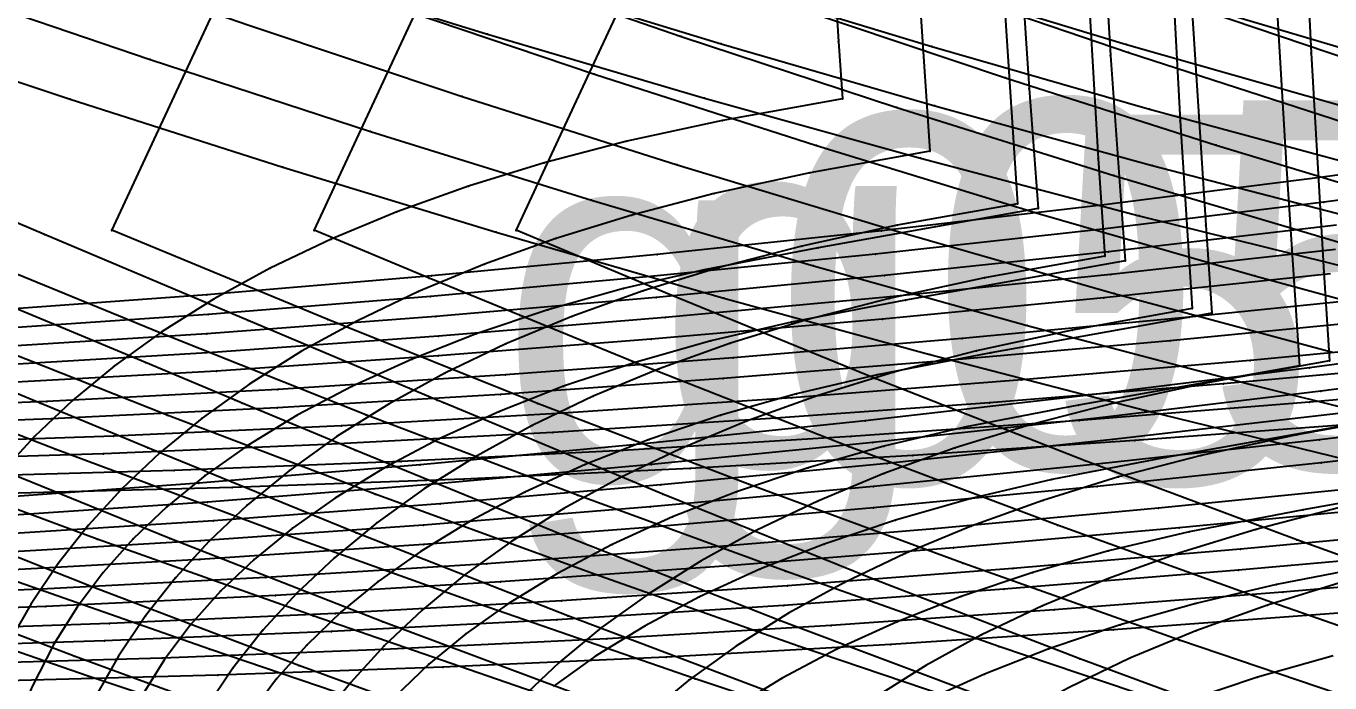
# Model space of a CAD drawing. Extents: x -2408 to 1029, y -526 to 2095.
# Drawn here: x -676.5 to -588, y 809.5 to 854.1 of the extents above; entities that cross this region are included whole.
import ezdxf

# ---------------------------------------------------------------- set-up
doc = ezdxf.new("R2010")
doc.units = 0
doc.layers.add('TEXT', color=7, linetype='Continuous')

# ---------------------------------------------------------------- blocks, each defined once
blk = doc.blocks.new(' -30')
at = {"layer": '1'}
for points in [[(-569.740519, 973.715217), (-583.957737, 978.779047), (-598.040026, 983.991041), (-612.121741, 989.420042), (-626.341554, 995.162423), (-640.271813, 1000.969188), (-641.211014, 1001.363602), (-641.658173, 1001.552505), (-654.491313, 1006.952368), (-668.314998, 1012.789888), (-682.332241, 1018.726726)], [(13.553322, 929.659705), (-1.822108, 927.580418), (-16.794361, 925.711826), (-31.978719, 923.97667), (-46.98648, 922.420731), (-62.169353, 920.997894), (-77.205471, 919.740092), (-92.200495, 918.670787), (-107.263969, 917.80739), (-122.337368, 917.127779), (-137.399432, 916.603183), (-153.063196, 916.222007), (-168.182684, 916.006579), (-184.046402, 915.898361), (-184.074268, 915.898438), (-199.938067, 916.004481), (-214.971179, 916.217039), (-230.058452, 916.580001), (-245.141658, 917.098852)], [(-94.92007, 495.218377), (-94.849239, 479.974435), (-94.527407, 465.687633), (-93.937497, 450.831002), (-93.098738, 435.516135), (-92.109499, 420.534611), (-91.504507, 412.391815), (-106.438525, 409.720329), (-114.166003, 408.231014), (-119.644224, 406.949512), (-124.775494, 405.499108), (-129.635597, 403.873403), (-133.993312, 402.168599), (-138.086996, 400.305998), (-141.794628, 398.349397), (-145.125894, 396.314435), (-148.042028, 394.254847), (-150.639704, 392.130974), (-152.916908, 389.96509), (-154.962279, 387.680287), (-156.728037, 385.329051), (-158.293209, 382.821793), (-159.78194, 379.938352), (-161.1035, 376.821743)]]:
    blk.add_lwpolyline(points, dxfattribs=at)
at = {"layer": '14'}
for points in [[(-569.19848, 986.9827), (-583.328373, 992.069288), (-597.67518, 997.436942), (-611.940886, 1003.014693), (-625.885646, 1008.720417), (-636.292, 1013.072281), (-636.292076, 1013.072281), (-636.295509, 1013.064804), (-630.680852, 1025.118075), (-624.11852, 1039.205766), (-617.238503, 1053.975449), (-617.238503, 1053.975449), (-612.923028, 1052.206039), (-598.88844, 1046.521615), (-584.771804, 1040.976659), (-570.602837, 1035.635222)], [(14.498732, 942.621702), (-0.757536, 940.527919), (-15.940118, 938.605887), (-30.87374, 936.874205), (-46.092948, 935.272004), (-61.414536, 933.816243), (-76.664402, 932.52245), (-91.927384, 931.415126), (-107.365219, 930.517209), (-122.837829, 929.817914), (-138.044634, 929.296394), (-153.318469, 928.91942), (-168.467914, 928.682897), (-184.047356, 928.598633), (-184.047356, 928.598633), (-199.59272, 928.680167), (-214.717166, 928.914504), (-229.973089, 929.289697), (-245.16976, 929.809888)], [(-107.59201, 483.699343), (-107.334268, 469.047236), (-106.777074, 453.55854), (-106.009624, 438.589179), (-105.05906, 423.721831), (-104.773865, 419.820175), (-112.92615, 418.352416), (-119.410509, 416.948304), (-125.016039, 415.490597), (-130.165454, 413.906458), (-135.017357, 412.164035), (-139.49255, 410.303017), (-143.626633, 408.325475), (-147.418247, 406.247763), (-150.941165, 404.038842), (-154.175671, 401.715027), (-157.04112, 399.354777), (-159.615963, 396.919506), (-161.901991, 394.426914)]]:
    blk.add_lwpolyline(points, dxfattribs=at)
at = {"layer": '2'}
for p in [(-636.295509, 1013.064804), (-104.773865, 419.820175), (-91.504507, 412.391815)]:
    blk.add_point(p, dxfattribs=at)
at = {"layer": '3'}
for p in [(-630.680852, 1025.118075), (-668.314998, 1012.789888), (-636.292076, 1013.072281), (-636.292, 1013.072281), (-625.885646, 1008.720417), (-654.491313, 1006.952368), (-611.940886, 1003.014693), (-641.658173, 1001.552505), (-641.211014, 1001.363602), (-640.271813, 1000.969188), (-597.67518, 997.436942), (-626.341554, 995.162423), (-583.328373, 992.069288), (-612.121741, 989.420042), (-598.040026, 983.991041), (-0.757536, 940.527919), (-15.940118, 938.605887), (-30.87374, 936.874205), (-46.092948, 935.272004), (-61.414536, 933.816243), (-76.664402, 932.52245), (-1.822108, 927.580418), (-16.794361, 925.711826), (-31.978719, 923.97667), (-46.98648, 922.420731), (-62.169353, 920.997894), (-77.205471, 919.740092), (-105.05906, 423.721831), (-92.109499, 420.534611), (-112.92615, 418.352416), (-119.410509, 416.948304), (-125.016039, 415.490597), (-130.165454, 413.906458), (-135.017357, 412.164035), (-139.49255, 410.303017), (-106.438525, 409.720329), (-143.626633, 408.325475), (-114.166003, 408.231014), (-147.418247, 406.247763), (-119.644224, 406.949512), (-124.775494, 405.499108), (-150.941165, 404.038842), (-129.635597, 403.873403), (-133.993312, 402.168599), (-154.175671, 401.715027), (-138.086996, 400.305998), (-157.04112, 399.354777), (-141.794628, 398.349397), (-159.615963, 396.919506), (-145.125894, 396.314435), (-148.042028, 394.254847), (-150.639704, 392.130974), (-152.916908, 389.96509), (-154.962279, 387.680287), (-156.728037, 385.329051), (-158.293209, 382.821793)]:
    blk.add_point(p, dxfattribs=at)
at = {"layer": '4'}
for p in [(-636.292076, 1013.072281), (-636.292, 1013.072281), (-641.658173, 1001.552505), (-641.211014, 1001.363602)]:
    blk.add_point(p, dxfattribs=at)
blk = doc.blocks.new(' -31')
at = {"layer": '1'}
for points in [[(-574.789409, 970.814433), (-589.384613, 975.878556), (-603.910771, 981.136811), (-618.413336, 986.593646), (-632.792547, 992.241055), (-647.2214, 998.153363), (-654.896774, 1001.350937), (-655.374374, 1001.552124), (-661.462179, 1004.089911), (-675.439672, 1009.920464)], [(14.022593, 927.325981), (-1.074514, 925.367278), (-16.06261, 923.572989), (-31.47287, 921.884902), (-46.493921, 920.393102), (-61.572107, 919.043186), (-76.619964, 917.846516), (-92.136863, 916.803973), (-107.210379, 916.000315), (-122.478068, 915.366588), (-137.565771, 914.888206), (-152.719418, 914.558583), (-168.281208, 914.372055), (-184.086952, 914.298553), (-184.086952, 914.298553), (-199.963252, 914.370587), (-215.375675, 914.554072), (-230.820305, 914.890663), (-246.261205, 915.384291)], [(-88.353528, 438.095688), (-87.433996, 422.815308), (-86.456261, 408.880959), (-101.359358, 406.214972), (-109.088737, 404.725221), (-114.56483, 403.444144), (-119.697359, 401.993329), (-124.556211, 400.367994), (-128.913954, 398.663132), (-133.007615, 396.800484), (-136.71525, 394.843833), (-140.046512, 392.80884), (-142.962624, 390.749188), (-145.56027, 388.625262), (-147.836956, 386.459832), (-149.88238, 384.174965), (-151.648182, 381.823658), (-153.213384, 379.316302)]]:
    blk.add_lwpolyline(points, dxfattribs=at)
at = {"layer": '14'}
for points in [[(-570.71022, 982.841463), (-585.017713, 987.808352), (-599.562903, 993.069454), (-613.740031, 998.398511), (-628.18245, 1004.075581), (-642.195981, 1009.819267), (-650.007172, 1013.071976), (-650.008011, 1013.072281), (-650.01152, 1013.064804), (-644.396845, 1025.118088), (-637.834502, 1039.205775), (-630.954475, 1053.975449), (-630.954475, 1053.975449), (-619.60841, 1049.367727), (-604.405046, 1043.328069), (-590.492016, 1038.00261), (-575.830816, 1032.625574)], [(14.229339, 940.172583), (-0.871421, 938.191961), (-15.893527, 936.374721), (-31.283849, 934.674336), (-46.339933, 933.166615), (-61.499473, 931.795298), (-76.583279, 930.582744), (-91.894587, 929.541931), (-106.931192, 928.727872), (-122.199121, 928.085378), (-137.775776, 927.593505), (-152.883698, 927.257584), (-168.372823, 927.050214), (-184.047356, 926.998444), (-184.047356, 926.998444), (-199.687344, 927.047208), (-215.150567, 927.252064), (-230.240265, 927.585927), (-245.805788, 928.076104)], [(-102.603046, 487.153104), (-102.402857, 471.839814), (-101.962557, 457.181413), (-101.253314, 441.500905), (-100.364637, 426.136454), (-99.693871, 416.315002), (-107.84615, 414.847221), (-114.330507, 413.443097), (-119.936035, 411.985387), (-125.085454, 410.401247), (-129.93736, 408.658831), (-134.41255, 406.797831), (-138.546636, 404.820276), (-142.338245, 402.742581), (-145.861162, 400.533666), (-149.095668, 398.209828), (-151.961116, 395.849567), (-154.535961, 393.414295), (-156.821994, 390.921702), (-158.856873, 388.344847), (-160.702593, 385.604184), (-162.403636, 382.62292)]]:
    blk.add_lwpolyline(points, dxfattribs=at)
at = {"layer": '2'}
for p in [(-650.01152, 1013.064804), (-99.693871, 416.315002), (-86.456261, 408.880959)]:
    blk.add_point(p, dxfattribs=at)
at = {"layer": '3'}
for p in [(-644.396845, 1025.118088), (-650.008011, 1013.072281), (-650.007172, 1013.071976), (-642.195981, 1009.819267), (-661.462179, 1004.089911), (-628.18245, 1004.075581), (-655.374374, 1001.552124), (-654.896774, 1001.350937), (-647.2214, 998.153363), (-613.740031, 998.398511), (-599.562903, 993.069454), (-632.792547, 992.241055), (-585.017713, 987.808352), (-618.413336, 986.593646), (-0.871421, 938.191961), (-15.893527, 936.374721), (-31.283849, 934.674336), (-46.339933, 933.166615), (-61.499473, 931.795298), (-76.583279, 930.582744), (-1.074514, 925.367278), (-16.06261, 923.572989), (-31.47287, 921.884902), (-46.493921, 920.393102), (-61.572107, 919.043186), (-76.619964, 917.846516), (-87.433996, 422.815308), (-107.84615, 414.847221), (-114.330507, 413.443097), (-119.936035, 411.985387), (-125.085454, 410.401247), (-129.93736, 408.658831), (-134.41255, 406.797831), (-101.359358, 406.214972), (-138.546636, 404.820276), (-109.088737, 404.725221), (-142.338245, 402.742581), (-114.56483, 403.444144), (-119.697359, 401.993329), (-145.861162, 400.533666), (-124.556211, 400.367994), (-149.095668, 398.209828), (-128.913954, 398.663132), (-133.007615, 396.800484), (-151.961116, 395.849567), (-136.71525, 394.843833), (-154.535961, 393.414295), (-140.046512, 392.80884), (-156.821994, 390.921702), (-142.962624, 390.749188), (-145.56027, 388.625262), (-158.856873, 388.344847), (-147.836956, 386.459832), (-160.702593, 385.604184), (-149.88238, 384.174965), (-151.648182, 381.823658)]:
    blk.add_point(p, dxfattribs=at)
at = {"layer": '4'}
for p in [(-650.008011, 1013.072281), (-650.007172, 1013.071976), (-655.374374, 1001.552124), (-654.896774, 1001.350937)]:
    blk.add_point(p, dxfattribs=at)
blk = doc.blocks.new(' -32')
at = {"layer": '1'}
for points in [[(-575.21923, 966.479684), (-589.872546, 971.357826), (-604.079493, 976.298572), (-618.600649, 981.556692), (-632.775872, 986.905142), (-647.150864, 992.551079), (-661.282531, 998.311466), (-668.593979, 1001.343155), (-669.090958, 1001.550827), (-675.427455, 1004.179622)], [(0.117968, 923.23896), (-15.214274, 921.474065), (-30.522857, 919.862977), (-45.88647, 918.397328), (-60.859108, 917.114579), (-76.249028, 915.952396), (-91.588529, 914.980765), (-107.002695, 914.212389), (-122.425182, 913.622015), (-137.838376, 913.177954), (-153.26878, 912.883524), (-168.495711, 912.737804), (-184.061375, 912.698288), (-184.061375, 912.698288), (-199.962922, 912.737573), (-215.258527, 912.885019), (-230.699154, 913.181996), (-246.136612, 913.630204)], [(-82.794173, 426.429278), (-81.832603, 411.349699), (-81.407175, 405.370178), (-96.403209, 402.687488), (-104.129246, 401.194404), (-109.606944, 399.907392), (-114.736197, 398.451441), (-119.594673, 396.819776), (-123.94999, 395.108866), (-128.040694, 393.23971), (-131.744729, 391.276312), (-135.071679, 389.234321), (-137.982803, 387.167663), (-140.494711, 385.107325), (-142.845238, 382.863564), (-144.882624, 380.571687), (-146.639501, 378.213899)]]:
    blk.add_lwpolyline(points, dxfattribs=at)
at = {"layer": '14'}
for points in [[(-576.51792, 980.265068), (-591.27833, 985.269421), (-605.969177, 990.474472), (-620.29887, 995.744541), (-634.852344, 1001.321915), (-649.071391, 1007.024441), (-663.723526, 1013.072052), (-663.723984, 1013.072281), (-663.727493, 1013.064804), (-658.112836, 1025.118075), (-651.550504, 1039.205766), (-644.670486, 1053.975449), (-644.670486, 1053.975449), (-633.682431, 1049.535537), (-619.437093, 1043.890796), (-605.102571, 1038.402861), (-590.719169, 1033.118414), (-576.037771, 1027.966365)], [(-0.029895, 936.012998), (-15.497729, 934.217485), (-30.698433, 932.609474), (-46.199172, 931.124613), (-61.159001, 929.831944), (-76.686469, 928.649492), (-91.799121, 927.689282), (-107.237239, 926.91538), (-122.846364, 926.31506), (-138.127724, 925.880585), (-153.461313, 925.582082), (-168.67062, 925.416402), (-184.047356, 925.398254), (-184.047356, 925.398254), (-199.764138, 925.415592), (-215.064354, 925.583533), (-230.450975, 925.885648), (-245.766268, 926.324945)], [(-95.516013, 426.636403), (-94.613867, 412.809792), (-102.766152, 411.342033), (-109.250508, 409.93792), (-114.856034, 408.480214), (-120.005453, 406.896074), (-124.857356, 405.153652), (-129.332546, 403.292628), (-133.466634, 401.315066), (-137.258249, 399.23737), (-140.781167, 397.028455), (-144.015673, 394.70462), (-146.881121, 392.34438), (-149.455961, 389.909121), (-151.741996, 387.416529), (-153.776878, 384.839675), (-155.622594, 382.098998), (-157.323631, 379.117728), (-158.915617, 375.802103), (-160.34053, 372.234816), (-161.587381, 368.433102), (-162.67031, 364.323357)]]:
    blk.add_lwpolyline(points, dxfattribs=at)
at = {"layer": '2'}
for p in [(-663.727493, 1013.064804), (-94.613867, 412.809792), (-81.407175, 405.370178)]:
    blk.add_point(p, dxfattribs=at)
at = {"layer": '3'}
for p in [(-658.112836, 1025.118075), (-663.723984, 1013.072281), (-663.723526, 1013.072052), (-649.071391, 1007.024441), (-669.090958, 1001.550827), (-668.593979, 1001.343155), (-634.852344, 1001.321915), (-661.282531, 998.311466), (-620.29887, 995.744541), (-647.150864, 992.551079), (-605.969177, 990.474472), (-632.775872, 986.905142), (-591.27833, 985.269421), (-15.497729, 934.217485), (-30.698433, 932.609474), (-46.199172, 931.124613), (-61.159001, 929.831944), (-76.686469, 928.649492), (-15.214274, 921.474065), (-30.522857, 919.862977), (-45.88647, 918.397328), (-60.859108, 917.114579), (-76.249028, 915.952396), (-102.766152, 411.342033), (-81.832603, 411.349699), (-109.250508, 409.93792), (-114.856034, 408.480214), (-120.005453, 406.896074), (-124.857356, 405.153652), (-129.332546, 403.292628), (-96.403209, 402.687488), (-133.466634, 401.315066), (-104.129246, 401.194404), (-137.258249, 399.23737), (-109.606944, 399.907392), (-114.736197, 398.451441), (-140.781167, 397.028455), (-119.594673, 396.819776), (-144.015673, 394.70462), (-123.94999, 395.108866), (-128.040694, 393.23971), (-146.881121, 392.34438), (-131.744729, 391.276312), (-149.455961, 389.909121), (-135.071679, 389.234321), (-151.741996, 387.416529), (-137.982803, 387.167663), (-140.494711, 385.107325), (-153.776878, 384.839675), (-142.845238, 382.863564), (-155.622594, 382.098998), (-144.882624, 380.571687)]:
    blk.add_point(p, dxfattribs=at)
at = {"layer": '4'}
for p in [(-663.723984, 1013.072281), (-663.723526, 1013.072052), (-669.090958, 1001.550827), (-668.593979, 1001.343155)]:
    blk.add_point(p, dxfattribs=at)
blk = doc.blocks.new(' -33')
at = {"layer": '1'}
for points in [[(-573.264929, 961.57915), (-587.762905, 966.154363), (-602.382815, 971.016992), (-616.743148, 976.006816), (-631.099971, 981.177403), (-645.33917, 986.503052), (-659.78629, 992.156968), (-673.873731, 997.871882)], [(14.123243, 922.671332), (-1.2104, 920.84544), (-16.319175, 919.193337), (-31.48102, 917.677584), (-46.61768, 916.304625), (-62.01489, 915.05757), (-77.176336, 913.98838), (-92.187636, 913.108409), (-107.370381, 912.411744), (-122.542306, 911.879728), (-137.736157, 911.482347), (-152.932617, 911.226068), (-168.043829, 911.109881), (-184.035473, 911.098022), (-184.035473, 911.098022), (-199.560304, 911.104702), (-214.695056, 911.214872), (-229.713963, 911.461238), (-244.911545, 911.851821)], [(-78.132577, 430.805671), (-77.226999, 415.564104), (-76.319799, 401.866341), (-91.323766, 399.182201), (-99.051053, 397.688816), (-104.527355, 396.402077), (-109.657433, 394.945849), (-114.515112, 393.31441), (-118.870441, 391.603469), (-122.961121, 389.734312), (-126.665149, 387.770869), (-129.992095, 385.728833), (-132.903211, 383.662138), (-135.414688, 381.602131), (-137.765279, 379.358307)]]:
    blk.add_lwpolyline(points, dxfattribs=at)
at = {"layer": '14'}
for points in [[(-574.216292, 975.171093), (-588.977959, 979.915293), (-603.527283, 984.834254), (-618.011682, 989.94154), (-632.130203, 995.1012), (-646.486415, 1000.558219), (-660.505987, 1006.127055), (-674.718011, 1011.948869), (-677.439651, 1013.072128), (-677.440033, 1013.072281), (-677.443466, 1013.064804), (-671.828808, 1025.118075), (-665.266477, 1039.205766), (-658.386459, 1053.975449), (-658.386459, 1053.975449), (-652.191684, 1051.478388), (-637.534459, 1045.648573), (-623.530547, 1040.239618), (-608.744363, 1034.744457), (-594.398171, 1029.637681), (-579.459447, 1024.567432)], [(-0.109531, 933.755664), (-15.360405, 932.061884), (-30.334394, 930.546275), (-45.615075, 929.143712), (-61.002853, 927.87232), (-76.308229, 926.767637), (-91.848563, 925.843836), (-107.023669, 925.137568), (-122.364776, 924.591161), (-137.982656, 924.18576), (-153.09931, 923.925015), (-168.617599, 923.787093), (-184.047356, 923.798065), (-184.047356, 923.798065), (-199.442512, 923.783658), (-214.933856, 923.91853), (-230.030932, 924.176649), (-245.635748, 924.579705)], [(-90.867716, 431.101373), (-89.978962, 415.93521), (-89.533863, 409.304581), (-97.686148, 407.836822), (-104.170508, 406.432709), (-109.776037, 404.975003), (-114.925456, 403.390864), (-119.777362, 401.648441), (-124.252552, 399.787417), (-128.386638, 397.809855), (-132.178247, 395.73216), (-135.701164, 393.523244), (-138.93567, 391.199409), (-141.801118, 388.839169), (-144.375958, 386.40391), (-146.661992, 383.911318), (-148.696875, 381.334464), (-150.542594, 378.593787)]]:
    blk.add_lwpolyline(points, dxfattribs=at)
at = {"layer": '2'}
for p in [(-89.533863, 409.304581), (-76.319799, 401.866341)]:
    blk.add_point(p, dxfattribs=at)
at = {"layer": '3'}
for p in [(-660.505987, 1006.127055), (-646.486415, 1000.558219), (-632.130203, 995.1012), (-659.78629, 992.156968), (-618.011682, 989.94154), (-645.33917, 986.503052), (-603.527283, 984.834254), (-15.360405, 932.061884), (-30.334394, 930.546275), (-45.615075, 929.143712), (-61.002853, 927.87232), (-76.308229, 926.767637), (-1.2104, 920.84544), (-16.319175, 919.193337), (-31.48102, 917.677584), (-46.61768, 916.304625), (-62.01489, 915.05757), (-77.176336, 913.98838), (-89.978962, 415.93521), (-77.226999, 415.564104), (-97.686148, 407.836822), (-104.170508, 406.432709), (-109.776037, 404.975003), (-114.925456, 403.390864), (-119.777362, 401.648441), (-124.252552, 399.787417), (-91.323766, 399.182201), (-128.386638, 397.809855), (-99.051053, 397.688816), (-132.178247, 395.73216), (-104.527355, 396.402077), (-109.657433, 394.945849), (-135.701164, 393.523244), (-114.515112, 393.31441), (-138.93567, 391.199409), (-118.870441, 391.603469), (-122.961121, 389.734312), (-141.801118, 388.839169), (-126.665149, 387.770869), (-144.375958, 386.40391), (-129.992095, 385.728833), (-146.661992, 383.911318), (-132.903211, 383.662138), (-135.414688, 381.602131), (-148.696875, 381.334464)]:
    blk.add_point(p, dxfattribs=at)
blk = doc.blocks.new(' -34')
at = {"layer": '1'}
for points in [[(-578.356641, 958.999216), (-592.684289, 963.396074), (-607.461636, 968.182291), (-622.171485, 973.173693), (-636.435727, 978.203608), (-651.027226, 983.531141), (-665.113804, 988.889181), (-679.549962, 994.62091)], [(14.010065, 920.384045), (-1.122059, 918.654773), (-16.32217, 917.059944), (-31.483562, 915.612101), (-46.832805, 914.287485), (-62.019091, 913.117373), (-77.21644, 912.104717), (-92.353479, 911.275165), (-107.570233, 910.629647), (-122.678575, 910.145132), (-137.905092, 909.786411), (-153.296749, 909.562998), (-168.46217, 909.479386), (-184.012451, 909.49791), (-184.012451, 909.49791), (-199.658235, 909.475968), (-214.896668, 909.557674), (-230.427762, 909.782645), (-245.767545, 910.145196)], [(-71.265397, 398.356552), (-86.244791, 395.676803), (-93.974336, 394.182903), (-99.448109, 392.89667), (-104.57968, 391.43995), (-109.435877, 389.808945), (-113.791234, 388.097937), (-117.8819, 386.22872), (-121.585924, 384.265219), (-124.912864, 382.223142), (-127.82395, 380.156398)]]:
    blk.add_lwpolyline(points, dxfattribs=at)
at = {"layer": '14'}
for points in [[(-573.867632, 970.917508), (-588.30422, 975.33142), (-602.811568, 980.016268), (-617.108707, 984.856855), (-631.029806, 989.757501), (-645.856265, 995.162899), (-659.969788, 1000.515376), (-674.380798, 1006.222042), (-688.357245, 1011.922673), (-691.155624, 1013.072128), (-691.156006, 1013.072281), (-691.159515, 1013.064804), (-685.544858, 1025.118075), (-678.982526, 1039.205766), (-672.102509, 1053.975449), (-672.102509, 1053.975449), (-667.232527, 1052.020667), (-652.905865, 1046.33417), (-638.502068, 1040.769044), (-624.057153, 1035.389493), (-609.541973, 1030.201112), (-594.718427, 1025.138568), (-580.056483, 1020.377516)], [(-0.484855, 931.500543), (-15.863097, 929.870438), (-30.874372, 928.422447), (-46.581734, 927.050923), (-61.031049, 925.917296), (-76.077343, 924.891031), (-91.358701, 924.039404), (-106.910165, 923.365122), (-122.582563, 922.852771), (-137.891952, 922.494479), (-153.272511, 922.263855), (-168.58151, 922.159106), (-184.047356, 922.197876), (-184.047356, 922.197876), (-199.478289, 922.155447), (-214.760284, 922.256951), (-230.120326, 922.484644), (-245.41609, 922.840358)], [(-86.078283, 433.655301), (-85.26271, 418.531257), (-84.453869, 405.799408), (-92.606148, 404.331627), (-99.090505, 402.927502), (-104.696034, 401.469792), (-109.845452, 399.885653), (-114.697358, 398.143236), (-119.172548, 396.282237), (-123.306636, 394.304677), (-127.09825, 392.226958), (-130.621163, 390.018037), (-133.855666, 387.694222), (-136.721114, 385.333972), (-139.29596, 382.8987), (-141.581997, 380.406107), (-143.616876, 377.829254)]]:
    blk.add_lwpolyline(points, dxfattribs=at)
at = {"layer": '2'}
blk.add_point((-84.453869, 405.799408), dxfattribs=at)
at = {"layer": '3'}
for p in [(-594.718427, 1025.138568), (-659.969788, 1000.515376), (-645.856265, 995.162899), (-631.029806, 989.757501), (-665.113804, 988.889181), (-617.108707, 984.856855), (-651.027226, 983.531141), (-15.863097, 929.870438), (-30.874372, 928.422447), (-46.581734, 927.050923), (-61.031049, 925.917296), (-76.077343, 924.891031), (-1.122059, 918.654773), (-16.32217, 917.059944), (-31.483562, 915.612101), (-46.832805, 914.287485), (-62.019091, 913.117373), (-77.21644, 912.104717), (-85.26271, 418.531257), (-92.606148, 404.331627), (-99.090505, 402.927502), (-104.696034, 401.469792), (-109.845452, 399.885653), (-114.697358, 398.143236), (-119.172548, 396.282237), (-86.244791, 395.676803), (-123.306636, 394.304677), (-93.974336, 394.182903), (-99.448109, 392.89667), (-127.09825, 392.226958), (-104.57968, 391.43995), (-130.621163, 390.018037), (-109.435877, 389.808945), (-133.855666, 387.694222), (-113.791234, 388.097937), (-117.8819, 386.22872), (-136.721114, 385.333972), (-121.585924, 384.265219), (-139.29596, 382.8987), (-124.912864, 382.223142), (-141.581997, 380.406107)]:
    blk.add_point(p, dxfattribs=at)
blk = doc.blocks.new(' -35')
at = {"layer": '1'}
for points in [[(-579.084588, 955.230128), (-593.413641, 959.423363), (-607.946936, 963.933398), (-622.645994, 968.730844), (-637.340933, 973.733531), (-651.917128, 978.892163), (-666.263816, 984.163044), (-680.707805, 989.680632)], [(-1.331187, 916.461199), (-16.228949, 914.967156), (-31.448686, 913.574273), (-46.565287, 912.319465), (-61.807496, 911.199641), (-76.808087, 910.258563), (-92.071399, 909.476472), (-107.196256, 908.87852), (-122.494073, 908.426062), (-137.774086, 908.100987), (-153.145767, 907.908955), (-168.352186, 907.852574), (-184.046021, 907.897415), (-184.007549, 907.897491), (-199.53491, 907.848851), (-214.8672, 907.901487), (-230.101982, 908.087931), (-245.560677, 908.41424)], [(-66.17599, 394.85302), (-81.165415, 392.171487), (-88.89632, 390.677279), (-94.368574, 389.391358), (-99.501039, 387.934344), (-104.356352, 386.303574), (-108.711718, 384.592521), (-112.802369, 382.723279), (-116.506403, 380.75976), (-119.833344, 378.717621), (-122.744405, 376.650841), (-125.254687, 374.591743), (-127.605404, 372.347779), (-129.642917, 370.055695), (-131.399916, 367.69766), (-132.956206, 365.184615), (-134.436081, 362.296288), (-135.749244, 359.175878), (-136.948886, 355.656685), (-137.970401, 351.870857), (-138.819658, 347.756291), (-139.477605, 343.307433), (-139.979478, 338.094248), (-140.298448, 332.006233)]]:
    blk.add_lwpolyline(points, dxfattribs=at)
at = {"layer": '14'}
for points in [[(-579.64267, 968.598995), (-594.495935, 973.029855), (-609.422368, 977.744659), (-624.13107, 982.628705), (-638.776166, 987.69986), (-653.040461, 992.815067), (-667.56699, 998.217291), (-681.748244, 1003.716345), (-696.126109, 1009.501428), (-704.870987, 1013.071899), (-704.871979, 1013.072281), (-704.875488, 1013.064804), (-699.260831, 1025.118075), (-692.698499, 1039.205766), (-685.818481, 1053.975449), (-685.818481, 1053.975449), (-673.835528, 1049.204201), (-659.857225, 1043.739088), (-645.797305, 1038.406831), (-631.700723, 1033.253456), (-617.297163, 1028.197277), (-603.067458, 1023.419731), (-588.770455, 1018.847618), (-574.405683, 1014.494099)], [(0.943787, 929.472944), (-14.151574, 927.926407), (-29.569388, 926.489421), (-45.099253, 925.179927), (-60.541408, 924.017085), (-75.99377, 923.020384), (-91.675127, 922.207711), (-106.895291, 921.598181), (-122.23912, 921.136723), (-137.854623, 920.806728), (-152.969878, 920.610716), (-168.561992, 920.532413), (-184.047356, 920.597687), (-184.047356, 920.597687), (-199.497536, 920.528545), (-215.061828, 920.60332), (-230.156451, 920.796217), (-245.757363, 921.123319)], [(-81.362613, 438.412146), (-80.623388, 423.163421), (-79.765243, 408.288339), (-79.373865, 402.294197), (-87.52615, 400.826416), (-94.01051, 399.422292), (-99.616039, 397.964583), (-104.765455, 396.380455), (-109.617357, 394.638053), (-114.092551, 392.777033), (-118.226634, 390.799471), (-122.018247, 388.721776), (-125.541166, 386.51286), (-128.775672, 384.189023), (-131.64112, 381.828763), (-134.21596, 379.39351)]]:
    blk.add_lwpolyline(points, dxfattribs=at)
at = {"layer": '2'}
blk.add_point((-79.373865, 402.294197), dxfattribs=at)
at = {"layer": '3'}
for p in [(-603.067458, 1023.419731), (-588.770455, 1018.847618), (-667.56699, 998.217291), (-653.040461, 992.815067), (-638.776166, 987.69986), (-666.263816, 984.163044), (-624.13107, 982.628705), (-14.151574, 927.926407), (-29.569388, 926.489421), (-45.099253, 925.179927), (-60.541408, 924.017085), (-75.99377, 923.020384), (-91.675127, 922.207711), (-16.228949, 914.967156), (-31.448686, 913.574273), (-46.565287, 912.319465), (-61.807496, 911.199641), (-76.808087, 910.258563), (-92.071399, 909.476472), (-80.623388, 423.163421), (-79.765243, 408.288339), (-87.52615, 400.826416), (-94.01051, 399.422292), (-99.616039, 397.964583), (-104.765455, 396.380455), (-109.617357, 394.638053), (-114.092551, 392.777033), (-81.165415, 392.171487), (-118.226634, 390.799471), (-88.89632, 390.677279), (-94.368574, 389.391358), (-122.018247, 388.721776), (-99.501039, 387.934344), (-125.541166, 386.51286), (-104.356352, 386.303574), (-128.775672, 384.189023), (-108.711718, 384.592521), (-112.802369, 382.723279), (-131.64112, 381.828763), (-116.506403, 380.75976)]:
    blk.add_point(p, dxfattribs=at)
blk = doc.blocks.new(' -36')
at = {"layer": '1'}
for points in [[(-675.825793, 1058.274928), (-661.477151, 1052.75744), (-647.277517, 1047.486629), (-633.11935, 1042.429324), (-618.791001, 1037.518718), (-604.521144, 1032.846354), (-590.059062, 1028.344219), (-575.426927, 1024.038162)], [(0.366159, 914.490822), (-14.855243, 913.015167), (-30.168469, 911.661785), (-45.412518, 910.43988), (-60.922781, 909.345475), (-76.188734, 908.436381), (-91.758054, 907.688403), (-107.040549, 907.127508), (-122.547447, 906.707099), (-137.837701, 906.41608), (-153.129541, 906.255611), (-168.307947, 906.226378), (-184.045563, 906.297302), (-183.987007, 906.297607), (-199.867201, 906.222146), (-214.899194, 906.247863), (-230.504272, 906.409899), (-245.550474, 906.695297)], [(-76.085423, 388.66629), (-83.816337, 387.172087), (-89.288583, 385.886163), (-94.421052, 384.429136), (-99.276354, 382.798364), (-103.631714, 381.087337), (-107.722366, 379.218105), (-111.426399, 377.25456), (-114.753342, 375.212414), (-117.664402, 373.145632), (-120.174683, 371.086539), (-122.525402, 368.842584), (-124.562921, 366.550502), (-126.319927, 364.192441), (-127.876214, 361.6794), (-129.356092, 358.791066), (-130.669254, 355.670679), (-131.868888, 352.151478), (-132.890403, 348.365651), (-133.739657, 344.251106), (-134.397601, 339.802251), (-134.899473, 334.589063)]]:
    blk.add_lwpolyline(points, dxfattribs=at)
at = {"layer": '14'}
for points in [[(-577.495392, 964.129015), (-592.109715, 968.236476), (-606.655787, 972.581535), (-621.283972, 977.194614), (-635.695682, 981.960896), (-650.048226, 986.902204), (-664.694738, 992.121262), (-678.93506, 997.378161)], [(-683.234201, 1047.528873), (-668.828007, 1041.963218), (-654.388899, 1036.565905), (-639.884626, 1031.34536), (-625.064302, 1026.229331), (-610.423134, 1021.40198), (-595.712985, 1016.789458), (-580.110424, 1012.168741)], [(0.032828, 927.222548), (-15.463604, 925.711815), (-30.570664, 924.373105), (-45.791009, 923.151527), (-60.919749, 922.072863), (-76.05752, 921.156435), (-91.414875, 920.414455), (-106.977524, 919.836891), (-122.618398, 919.408825), (-137.869685, 919.122493), (-153.219026, 918.955266), (-168.558692, 918.906939), (-184.047356, 918.997421), (-184.047356, 918.997421), (-199.50061, 918.902875), (-214.81249, 918.947515), (-230.140305, 919.111343), (-245.376549, 919.394593)], [(-74.293866, 398.788986), (-82.446145, 397.321223), (-88.930501, 395.917101), (-94.53603, 394.459385), (-99.685448, 392.875248), (-104.537354, 391.132844), (-109.012544, 389.271825), (-113.14663, 387.294263), (-116.93824, 385.216569), (-120.461156, 383.007653), (-123.695663, 380.683819), (-126.561111, 378.323579)]]:
    blk.add_lwpolyline(points, dxfattribs=at)
at = {"layer": '3'}
for p in [(-625.064302, 1026.229331), (-610.423134, 1021.40198), (-595.712985, 1016.789458), (-664.694738, 992.121262), (-650.048226, 986.902204), (-15.463604, 925.711815), (-30.570664, 924.373105), (-45.791009, 923.151527), (-60.919749, 922.072863), (-76.05752, 921.156435), (-91.414875, 920.414455), (-14.855243, 913.015167), (-30.168469, 911.661785), (-45.412518, 910.43988), (-60.922781, 909.345475), (-76.188734, 908.436381), (-91.758054, 907.688403), (-82.446145, 397.321223), (-88.930501, 395.917101), (-94.53603, 394.459385), (-99.685448, 392.875248), (-104.537354, 391.132844), (-109.012544, 389.271825), (-113.14663, 387.294263), (-83.816337, 387.172087), (-89.288583, 385.886163), (-116.93824, 385.216569), (-94.421052, 384.429136), (-120.461156, 383.007653), (-99.276354, 382.798364), (-123.695663, 380.683819), (-103.631714, 381.087337)]:
    blk.add_point(p, dxfattribs=at)
blk = doc.blocks.new(' -37')
at = {"layer": '1'}
for points in [[(-681.952298, 1055.380489), (-667.660078, 1049.986986), (-653.116476, 1044.702242), (-638.756824, 1039.689667), (-624.082034, 1034.780541), (-609.641131, 1030.172545), (-594.830878, 1025.688203), (-580.212215, 1021.508686)], [(0.507643, 912.382616), (-14.778713, 910.959608), (-30.220891, 909.651627), (-45.528684, 908.478979), (-60.863939, 907.45052), (-76.192555, 906.592417), (-91.529829, 905.905755), (-106.526015, 905.393559), (-122.442326, 904.997173), (-137.300377, 904.743644), (-153.220751, 904.604897), (-168.169346, 904.601247), (-184.04583, 904.696655), (-183.96656, 904.697189), (-199.509102, 904.598301), (-214.7639, 904.59662), (-230.042757, 904.723089), (-245.459677, 904.980259), (-260.667258, 905.352559)], [(-84.209217, 382.38079), (-89.342939, 380.923341), (-94.197003, 379.292918), (-98.55238, 377.581844), (-102.643017, 375.712574), (-106.347051, 373.748976), (-109.673999, 371.706772), (-112.585029, 369.639976), (-115.094682, 367.581358), (-117.445468, 365.337307), (-119.48304, 363.045147), (-121.240083, 360.687013), (-122.796398, 358.173875), (-124.276295, 355.285432), (-125.589457, 352.164937), (-126.789095, 348.645596), (-127.810593, 344.85966), (-128.659821, 340.744962), (-129.317732, 336.295961), (-129.819487, 331.083705)]]:
    blk.add_lwpolyline(points, dxfattribs=at)
at = {"layer": '14'}
for points in [[(-568.379553, 958.140841), (-583.259256, 961.944398), (-597.557565, 965.85972), (-612.502695, 970.21447), (-627.378426, 974.800606), (-642.339139, 979.649843), (-657.08287, 984.638499), (-671.428996, 989.667837)], [(-675.135504, 1039.217935), (-660.278699, 1033.778931), (-645.35426, 1028.526784), (-630.939279, 1023.664606), (-615.877905, 1018.815825), (-600.745907, 1014.193047), (-586.139404, 1009.976964), (-570.870374, 1005.829338)], [(1.361923, 925.227311), (-14.120774, 923.76841), (-29.615894, 922.442596), (-45.226793, 921.236907), (-60.743267, 920.182351), (-75.782494, 919.324538), (-91.259002, 918.626357), (-106.444216, 918.102362), (-121.733901, 917.71492), (-137.317545, 917.449799), (-152.973728, 917.306), (-168.57124, 917.282788), (-184.047356, 917.397232), (-184.047356, 917.397232), (-199.487877, 917.278543), (-215.056839, 917.297805), (-230.690727, 917.437925), (-246.258611, 917.699673), (-261.53958, 918.084109)], [(-83.850508, 392.411904), (-89.456035, 390.954197), (-94.605451, 389.370058), (-99.457357, 387.627636), (-103.932547, 385.766617), (-108.066634, 383.789075), (-111.858248, 381.711364), (-115.381162, 379.502442), (-118.615671, 377.178627), (-121.481122, 374.818377), (-124.055962, 372.383106), (-126.341996, 369.890513), (-128.376879, 367.313659), (-130.222594, 364.572982), (-131.923631, 361.591712), (-133.515618, 358.276087), (-134.94053, 354.708811), (-136.187378, 350.90711), (-137.270304, 346.797354), (-138.174342, 342.369066), (-138.873905, 337.687129), (-139.394474, 332.461188)]]:
    blk.add_lwpolyline(points, dxfattribs=at)
at = {"layer": '3'}
for p in [(-594.830878, 1025.688203), (-630.939279, 1023.664606), (-615.877905, 1018.815825), (-600.745907, 1014.193047), (-586.139404, 1009.976964), (-657.08287, 984.638499), (-14.120774, 923.76841), (-29.615894, 922.442596), (-45.226793, 921.236907), (-60.743267, 920.182351), (-91.259002, 918.626357), (-75.782494, 919.324538), (-14.778713, 910.959608), (-30.220891, 909.651627), (-45.528684, 908.478979), (-60.863939, 907.45052), (-76.192555, 906.592417), (-91.529829, 905.905755), (-89.456035, 390.954197), (-94.605451, 389.370058), (-99.457357, 387.627636), (-103.932547, 385.766617), (-108.066634, 383.789075), (-111.858248, 381.711364), (-89.342939, 380.923341)]:
    blk.add_point(p, dxfattribs=at)
blk = doc.blocks.new(' -38')
at = {"layer": '1'}
for points in [[(-680.700302, 1049.789536), (-666.390865, 1044.60093), (-651.86658, 1039.534499), (-637.201431, 1034.63018), (-622.54811, 1029.949667), (-608.05136, 1025.548041), (-593.266315, 1021.301709), (-578.334457, 1017.259113)], [(0.404646, 910.275068), (-14.93296, 908.905446), (-30.861093, 907.615277), (-45.800218, 906.524894), (-61.198361, 905.54693), (-76.478171, 904.74749), (-91.894362, 904.110273), (-107.28555, 903.63106), (-122.710982, 903.285736), (-137.822531, 903.060963), (-153.25125, 902.956335), (-168.509522, 902.978521), (-184.045391, 903.096237), (-183.94804, 903.097), (-199.804087, 902.973026), (-215.057594, 902.948504), (-230.192646, 903.048387), (-245.571293, 903.275358), (-260.691583, 903.612186)]]:
    blk.add_lwpolyline(points, dxfattribs=at)
at = {"layer": '14'}
for points in [[(-577.957604, 957.010234), (-592.476624, 960.693889), (-607.137884, 964.67407), (-621.73458, 968.887432), (-636.267032, 973.317595), (-650.893257, 977.999417), (-665.30186, 982.811348), (-679.30642, 987.656541)], [(-683.62422, 1037.330167), (-669.20928, 1032.125264), (-654.470625, 1027.004771), (-639.929006, 1022.161042), (-625.323363, 1017.51357), (-610.653421, 1013.074381), (-595.662161, 1008.783984), (-580.863962, 1004.792976)], [(-0.832111, 922.914813), (-15.949796, 921.564841), (-31.835178, 920.277831), (-46.32422, 919.220093), (-61.471715, 918.252465), (-76.88532, 917.438952), (-91.954189, 916.816405), (-107.426842, 916.331711), (-122.943291, 915.983638), (-138.052843, 915.764713), (-153.295465, 915.656275), (-168.59928, 915.659886), (-184.047356, 915.797043), (-184.047356, 915.797043), (-199.4597, 915.655474), (-214.735102, 915.647796), (-229.955349, 915.752441), (-245.04861, 915.967862), (-260.554833, 916.312619)], [(-84.37604, 387.448986), (-89.525457, 385.864846), (-94.37736, 384.122429), (-98.852553, 382.26143), (-102.986636, 380.283874), (-106.778249, 378.206179), (-110.301168, 375.997263), (-113.535674, 373.673425), (-116.401121, 371.313164), (-118.975961, 368.877891), (-121.261995, 366.385298), (-123.296878, 363.808445), (-125.142597, 361.067782), (-126.843638, 358.08652), (-128.435622, 354.770875), (-129.860531, 351.203596), (-131.107385, 347.401894), (-132.190309, 343.292139), (-133.09434, 338.863851), (-133.793901, 334.181915)]]:
    blk.add_lwpolyline(points, dxfattribs=at)
at = {"layer": '3'}
for p in [(-608.05136, 1025.548041), (-639.929006, 1022.161042), (-593.266315, 1021.301709), (-625.323363, 1017.51357), (-610.653421, 1013.074381), (-595.662161, 1008.783984), (-665.30186, 982.811348), (-15.949796, 921.564841), (-31.835178, 920.277831), (-46.32422, 919.220093), (-61.471715, 918.252465), (-91.954189, 916.816405), (-76.88532, 917.438952), (-14.93296, 908.905446), (-30.861093, 907.615277), (-45.800218, 906.524894), (-61.198361, 905.54693), (-76.478171, 904.74749), (-91.894362, 904.110273), (-89.525457, 385.864846), (-94.37736, 384.122429), (-98.852553, 382.26143)]:
    blk.add_point(p, dxfattribs=at)
blk = doc.blocks.new(' -39')
at = {"layer": '1'}
for points in [[(-822.919753, 1050.673668), (-816.521745, 1064.408638), (-809.985366, 1078.440594), (-803.450851, 1092.468491), (-793.440447, 1088.484297), (-779.537609, 1082.96476), (-765.648304, 1077.464968), (-751.708798, 1071.960969), (-737.618473, 1066.416272), (-735.30838, 1065.512314), (-723.183282, 1060.767818), (-708.925899, 1055.272839), (-694.621465, 1049.9073), (-680.25487, 1044.704049), (-665.92535, 1039.703311), (-651.438478, 1034.844798), (-636.958934, 1030.196749), (-622.347235, 1025.727268), (-607.829158, 1021.516035), (-593.092423, 1017.4779), (-578.563008, 1013.721235)], [(-0.887692, 908.084533), (-16.006542, 906.796746), (-31.516378, 905.598314), (-46.653881, 904.54977), (-61.887216, 903.640983), (-77.043015, 902.9045), (-92.062363, 902.332166), (-107.229754, 901.898197), (-122.720984, 901.584048), (-137.893478, 901.3881), (-153.453414, 901.311263), (-168.541841, 901.357225), (-184.045658, 901.495895), (-183.930225, 901.496964), (-199.677776, 901.351716), (-214.842054, 901.302601), (-230.323256, 901.376858), (-245.661867, 901.573951), (-261.103776, 901.886833)]]:
    blk.add_lwpolyline(points, dxfattribs=at)
at = {"layer": '14'}
for points in [[(-675.345223, 1029.517459), (-661.080527, 1024.658558), (-646.145439, 1019.782596), (-631.144878, 1015.112238), (-616.078544, 1010.659798), (-601.574873, 1006.606813), (-586.383279, 1002.601867), (-571.135147, 998.816587)], [(1.285714, 921.031759), (-14.201068, 919.688187), (-29.808469, 918.459754), (-45.316086, 917.364998), (-60.832369, 916.417871), (-75.842764, 915.667055), (-91.255424, 915.066441), (-106.313921, 914.624392), (-121.465458, 914.307104), (-136.940675, 914.102877), (-152.55203, 914.011987), (-168.225904, 914.035936), (-184.047356, 914.196854), (-184.047356, 914.196854), (-199.832109, 914.03125), (-215.476788, 914.002958), (-231.06513, 914.089778), (-246.52356, 914.290222), (-261.664871, 914.604067)]]:
    blk.add_lwpolyline(points, dxfattribs=at)
at = {"layer": '3'}
for p in [(-622.347235, 1025.727268), (-661.080527, 1024.658558), (-607.829158, 1021.516035), (-646.145439, 1019.782596), (-593.092423, 1017.4779), (-631.144878, 1015.112238), (-616.078544, 1010.659798), (-601.574873, 1006.606813), (-586.383279, 1002.601867), (-14.201068, 919.688187), (-29.808469, 918.459754), (-45.316086, 917.364998), (-60.832369, 916.417871), (-91.255424, 915.066441), (-75.842764, 915.667055), (-16.006542, 906.796746), (-31.516378, 905.598314), (-46.653881, 904.54977), (-61.887216, 903.640983), (-77.043015, 902.9045), (-92.062363, 902.332166)]:
    blk.add_point(p, dxfattribs=at)
at = {"layer": 'TEXT', "color": 7}
blk.add_text('g05-39', height=25, dxfattribs=at).set_placement((-626.85, 996.89))
blk = doc.blocks.new(' -40')
at = {"layer": '1'}
for points in [[(-823.858313, 1078.103655), (-817.308655, 1092.164154), (-810.393475, 1089.47466), (-796.508958, 1084.067502), (-782.223648, 1078.495861), (-767.943331, 1072.917151), (-753.8455, 1067.39938), (-749.023895, 1065.513458), (-739.729078, 1061.877866), (-725.40189, 1056.357127), (-711.031624, 1050.950234), (-696.748703, 1045.74392), (-682.263601, 1040.652458), (-667.618612, 1035.700451), (-653.013265, 1030.964924), (-638.183089, 1026.374451), (-623.453167, 1022.041528), (-608.814152, 1017.966122), (-593.964097, 1014.062397), (-579.060969, 1010.366265)], [(-16.346794, 904.770506), (-31.578643, 903.643143), (-46.687439, 902.645919), (-61.936624, 901.785496), (-77.0967, 901.096306), (-92.360879, 900.559394), (-107.579503, 900.162781), (-122.850505, 899.885836), (-137.997271, 899.718414), (-153.270541, 899.667159), (-168.291118, 899.733583), (-184.0452, 899.895477), (-183.912659, 899.896851), (-199.709362, 899.729333), (-214.85637, 899.657906), (-230.278708, 899.70681), (-245.541039, 899.874438), (-260.812625, 900.151127)]]:
    blk.add_lwpolyline(points, dxfattribs=at)
at = {"layer": '14'}
for points in [[(-681.166465, 1026.852444), (-666.52104, 1021.96988), (-652.091413, 1017.360854), (-637.602513, 1012.942418), (-622.14281, 1008.468421), (-608.176315, 1004.644886), (-593.512742, 1000.845936), (-578.799071, 997.245029)], [(-14.942158, 917.621551), (-30.129088, 916.477693), (-45.212453, 915.461616), (-60.303449, 914.586908), (-75.665444, 913.864543), (-91.404999, 913.294914), (-106.742722, 912.88376), (-122.129587, 912.597901), (-137.786465, 912.425783), (-152.937606, 912.366902), (-168.278892, 912.414846), (-184.047356, 912.596664), (-184.047356, 912.596664), (-199.779037, 912.410013), (-215.091359, 912.357645), (-230.219509, 912.412385), (-245.858515, 912.580462), (-261.233991, 912.862601)]]:
    blk.add_lwpolyline(points, dxfattribs=at)
at = {"layer": '3'}
for p in [(-638.183089, 1026.374451), (-623.453167, 1022.041528), (-666.52104, 1021.96988), (-608.814152, 1017.966122), (-652.091413, 1017.360854), (-593.964097, 1014.062397), (-637.602513, 1012.942418), (-622.14281, 1008.468421), (-608.176315, 1004.644886), (-593.512742, 1000.845936), (-30.129088, 916.477693), (-45.212453, 915.461616), (-60.303449, 914.586908), (-91.404999, 913.294914), (-75.665444, 913.864543), (-31.578643, 903.643143), (-46.687439, 902.645919), (-61.936624, 901.785496), (-77.0967, 901.096306), (-92.360879, 900.559394)]:
    blk.add_point(p, dxfattribs=at)
at = {"layer": 'TEXT', "color": 7}
blk.add_text('g05-40', height=25, dxfattribs=at).set_placement((-637.5, 995.91))

msp = doc.modelspace()

# ---------------------------------------------------------------- block references
at = {"layer": '1'}
for name, p in [(' -32', (-514.58038, 429.196867)), (' -34', (-512.877729, 429.098086)), (' -33', (-513.729155, 429.147803)), (' -31', (-515.430888, 429.247568)), (' -30', (-516.281493, 429.297884)), (' -36', (-507.788996, 429.001375)), (' -35', (-508.640982, 429.051384)), (' -38', (-502.699294, 428.903101)), (' -37', (-503.551747, 428.953571)), (' -39', (-575.170005, -91.15992)), (' -40', (-571.08619, -90.544825)), (' -38', (-579.253783, -91.775472)), (' -32', (-587.506908, -95.474868)), (' -37', (-579.276546, -92.393365)), (' -36', (-583.359915, -93.009197)), (' -35', (-583.382004, -93.626476)), (' -34', (-587.46481, -94.242756)), (' -33', (-587.486083, -94.859148)), (' -31', (-587.527219, -96.089244)), (' -30', (-587.547006, -96.703028)), (' -32', (-6.918598, -172.870121)), (' -30', (-6.907502, -172.870213)), (' -38', (-6.951881, -172.870051)), (' -36', (-6.940789, -172.870126)), (' -34', (-6.929678, -172.869999)), (' -39', (-6.957418, -172.869929)), (' -37', (-6.946326, -172.869989)), (' -35', (-6.935229, -172.87)), (' -33', (-6.924133, -172.870029)), (' -31', (-6.913053, -172.870221)), (' -40', (-6.962963, -172.869906))]:
    msp.add_blockref(name, p, dxfattribs=at)

doc.saveas('drawing.dxf')
